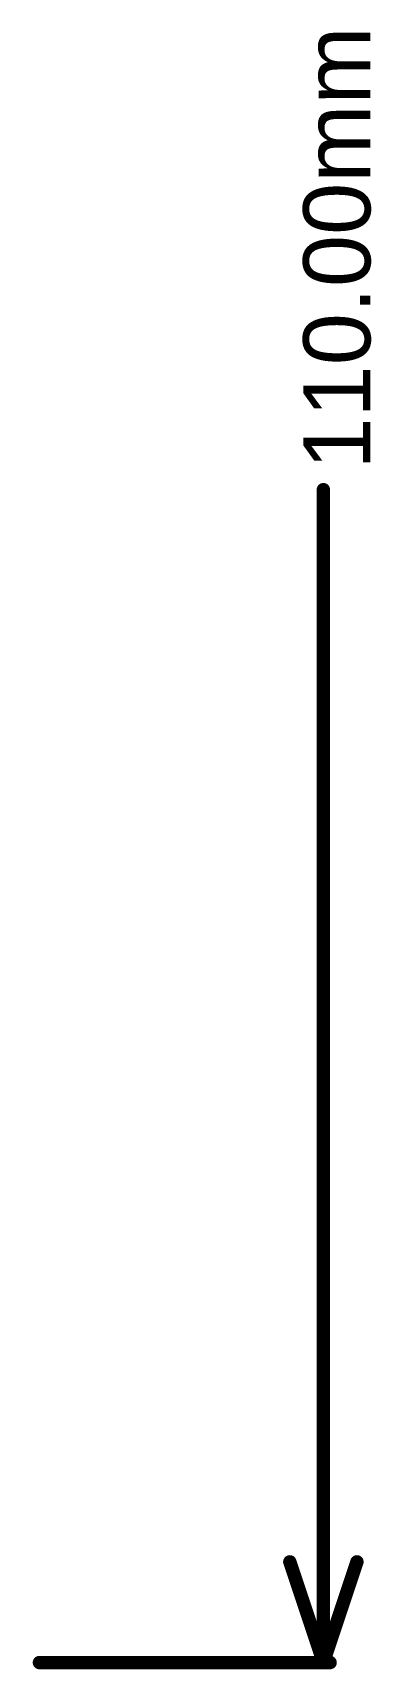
# Model space of a CAD drawing. Header units: inches. Extents: x -5 to 5258, y -4 to 5281.
# Drawn here: x 76.4 to 89.2, y -4.2 to 57.7 of the extents above; entities that cross this region are included whole.
import ezdxf

# ---------------------------------------------------------------- set-up
doc = ezdxf.new("R2010")
doc.units = ezdxf.units.IN
doc.layers.add('Dimensions', color=6, linetype='Continuous')
doc.styles.add('Arial', font='', dxfattribs={"height": 0.2})
doc.styles.get('Arial').set_extended_font_data('Arial')

msp = doc.modelspace()

# ---------------------------------------------------------------- linework, layer by layer
at = {"layer": 'Dimensions'}
for points in [[(87.376, -3.991, 0.508, 0.508, 0), (87.376, 40.387, 0.508, 0.508, 0)], [(86.106, -0.181, 0.508, 0.508, 0), (87.376, -3.991, 0.508, 0.508, 0)], [(87.376, -3.991, 0.508, 0.508, 0), (88.646, -0.181, 0.508, 0.508, 0)], [(76.626, -3.991, 0.508, 0.508, 0), (87.63, -3.991, 0.508, 0.508, 0)]]:
    msp.add_lwpolyline(points, format="xyseb", dxfattribs=at)
for points in [[(87.249, 40.387, 0.254, 0.254, 1), (87.503, 40.387, 0.254, 0.254, 1)], [(85.979, -0.181, 0.254, 0.254, 1), (86.233, -0.181, 0.254, 0.254, 1)], [(88.519, -0.181, 0.254, 0.254, 1), (88.773, -0.181, 0.254, 0.254, 1)], [(76.499, -3.991, 0.254, 0.254, 1), (76.753, -3.991, 0.254, 0.254, 1)], [(87.249, -3.991, 0.254, 0.254, 1), (87.503, -3.991, 0.254, 0.254, 1)], [(87.249, -3.991, 0.254, 0.254, 1), (87.503, -3.991, 0.254, 0.254, 1)], [(87.249, -3.991, 0.254, 0.254, 1), (87.503, -3.991, 0.254, 0.254, 1)], [(87.503, -3.991, 0.254, 0.254, 1), (87.757, -3.991, 0.254, 0.254, 1)]]:
    msp.add_lwpolyline(points, format="xyseb", close=True, dxfattribs=at)

# ---------------------------------------------------------------- texts
at = {"layer": 'Dimensions', "style": 'Arial'}
msp.add_text('110.00mm', height=2.54, rotation=90, dxfattribs=at).set_placement((89.154, 41.149))

doc.saveas('drawing.dxf')
